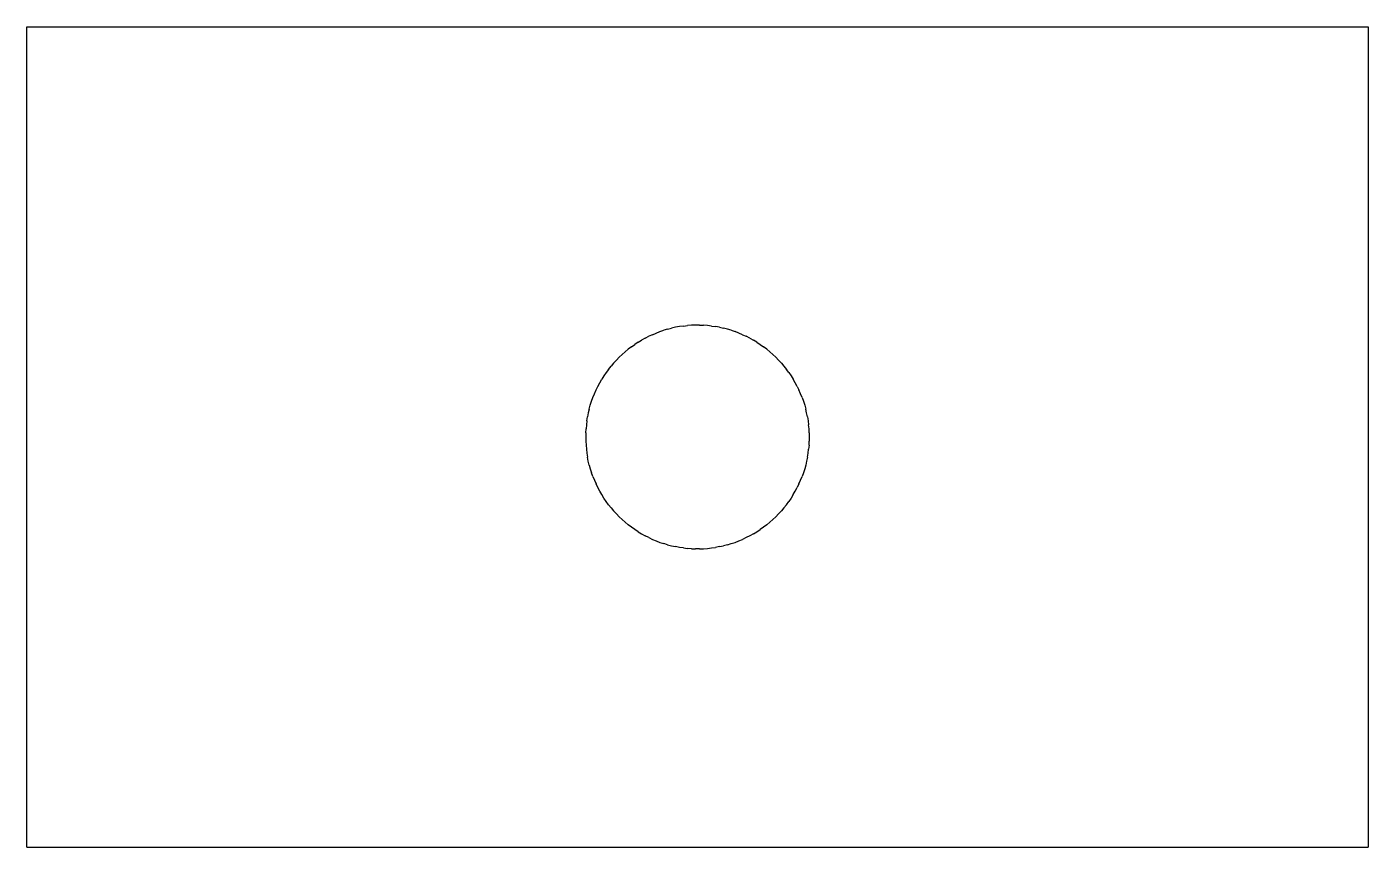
# Model space of a CAD drawing. Header units: metres. Extents: x 0.39 to 1.81, y 0.39 to 1.26.
import ezdxf

# ---------------------------------------------------------------- set-up
doc = ezdxf.new("R2010")
doc.units = ezdxf.units.M
doc.layers.add('CUT', color=7, linetype='Continuous')

msp = doc.modelspace()

# ---------------------------------------------------------------- linework, layer by layer
at = {"layer": 'CUT'}
for p, q in [((0.3937, 1.2598), (1.811, 1.2598)), ((0.3937, 0.3937), (0.3937, 1.2598)), ((1.811, 1.2598), (1.811, 0.3937)), ((1.0547, 0.9348), (1.0586, 0.9365)), ((1.0586, 0.9365), (1.0626, 0.938)), ((1.0626, 0.938), (1.0667, 0.9394)), ((1.0708, 0.9406), (1.0667, 0.9394)), ((1.0708, 0.9406), (1.0749, 0.9416)), ((1.0791, 0.9426), (1.0749, 0.9416)), ((1.0833, 0.9433), (1.0791, 0.9426)), ((1.0875, 0.9439), (1.0833, 0.9433)), ((1.0875, 0.9439), (1.0917, 0.9444)), ((1.096, 0.9447), (1.0917, 0.9444)), ((1.1002, 0.9449), (1.096, 0.9447)), ((1.1045, 0.9449), (1.1002, 0.9449)), ((1.1045, 0.9449), (1.1088, 0.9447)), ((1.113, 0.9444), (1.1088, 0.9447)), ((1.1172, 0.9439), (1.113, 0.9444)), ((1.1172, 0.9439), (1.1215, 0.9433)), ((1.1257, 0.9426), (1.1215, 0.9433)), ((1.1257, 0.9426), (1.1298, 0.9416)), ((1.134, 0.9406), (1.1298, 0.9416)), ((1.138, 0.9394), (1.134, 0.9406)), ((1.138, 0.9394), (1.1421, 0.938)), ((1.1461, 0.9365), (1.1421, 0.938)), ((1.15, 0.9348), (1.1461, 0.9365)), ((1.0326, 0.9221), (1.0292, 0.9195)), ((1.0326, 0.9221), (1.0361, 0.9245)), ((1.0397, 0.9269), (1.0361, 0.9245)), ((1.0397, 0.9269), (1.0433, 0.9291)), ((1.047, 0.9311), (1.0433, 0.9291)), ((1.047, 0.9311), (1.0508, 0.9331)), ((1.0547, 0.9348), (1.0508, 0.9331)), ((1.15, 0.9348), (1.1539, 0.9331)), ((1.1577, 0.9311), (1.1539, 0.9331)), ((1.1577, 0.9311), (1.1614, 0.9291)), ((1.1651, 0.9269), (1.1614, 0.9291)), ((1.1651, 0.9269), (1.1686, 0.9245)), ((1.1686, 0.9245), (1.1721, 0.9221)), ((1.1755, 0.9195), (1.1721, 0.9221)), ((1.0166, 0.908), (1.0137, 0.9048)), ((1.0196, 0.911), (1.0166, 0.908)), ((1.0196, 0.911), (1.0227, 0.914)), ((1.0227, 0.914), (1.0259, 0.9168)), ((1.0292, 0.9195), (1.0259, 0.9168)), ((1.1755, 0.9195), (1.1788, 0.9168)), ((1.182, 0.914), (1.1788, 0.9168)), ((1.1851, 0.911), (1.182, 0.914)), ((1.1851, 0.911), (1.1881, 0.908)), ((1.1881, 0.908), (1.191, 0.9048)), ((1.0058, 0.8948), (1.0034, 0.8913)), ((1.0083, 0.8982), (1.0058, 0.8948)), ((1.0083, 0.8982), (1.011, 0.9016)), ((1.0137, 0.9048), (1.011, 0.9016)), ((1.191, 0.9048), (1.1937, 0.9016)), ((1.1937, 0.9016), (1.1964, 0.8982)), ((1.1989, 0.8948), (1.1964, 0.8982)), ((1.1989, 0.8948), (1.2013, 0.8913)), ((0.9952, 0.8764), (0.997, 0.8802)), ((0.997, 0.8802), (0.999, 0.884)), ((0.999, 0.884), (1.0012, 0.8877)), ((1.0034, 0.8913), (1.0012, 0.8877)), ((1.2013, 0.8913), (1.2036, 0.8877)), ((1.2057, 0.884), (1.2036, 0.8877)), ((1.2077, 0.8802), (1.2057, 0.884)), ((1.2077, 0.8802), (1.2096, 0.8764)), ((0.9904, 0.8645), (0.9919, 0.8685)), ((0.9919, 0.8685), (0.9934, 0.8725)), ((0.9934, 0.8725), (0.9952, 0.8764)), ((1.2113, 0.8725), (1.2096, 0.8764)), ((1.2129, 0.8685), (1.2113, 0.8725)), ((1.2129, 0.8685), (1.2143, 0.8645)), ((0.987, 0.8522), (0.9862, 0.848)), ((0.988, 0.8563), (0.987, 0.8522)), ((0.988, 0.8563), (0.9891, 0.8604)), ((0.9891, 0.8604), (0.9904, 0.8645)), ((1.2143, 0.8645), (1.2156, 0.8604)), ((1.2156, 0.8604), (1.2167, 0.8563)), ((1.2177, 0.8522), (1.2167, 0.8563)), ((1.2186, 0.848), (1.2177, 0.8522)), ((0.9849, 0.8395), (0.9846, 0.8353)), ((0.9855, 0.8438), (0.9849, 0.8395)), ((0.9855, 0.8438), (0.9862, 0.848)), ((1.2186, 0.848), (1.2192, 0.8438)), ((1.2192, 0.8438), (1.2198, 0.8395)), ((1.2202, 0.8353), (1.2198, 0.8395)), ((0.9843, 0.831), (0.9846, 0.8353)), ((0.9843, 0.831), (0.9843, 0.8268)), ((0.9843, 0.8268), (0.9843, 0.8225)), ((0.9843, 0.8225), (0.9846, 0.8182)), ((1.2204, 0.831), (1.2202, 0.8353)), ((1.2202, 0.8182), (1.2204, 0.8225)), ((1.2204, 0.831), (1.2205, 0.8268)), ((1.2205, 0.8268), (1.2204, 0.8225)), ((0.9846, 0.8182), (0.9849, 0.814)), ((0.9849, 0.814), (0.9855, 0.8098)), ((0.9855, 0.8098), (0.9862, 0.8056)), ((1.2186, 0.8056), (1.2192, 0.8098)), ((1.2192, 0.8098), (1.2198, 0.814)), ((1.2202, 0.8182), (1.2198, 0.814)), ((0.987, 0.8014), (0.9862, 0.8056)), ((0.988, 0.7972), (0.987, 0.8014)), ((0.988, 0.7972), (0.9891, 0.7931)), ((1.2167, 0.7972), (1.2156, 0.7931)), ((1.2177, 0.8014), (1.2167, 0.7972)), ((1.2186, 0.8056), (1.2177, 0.8014)), ((0.9891, 0.7931), (0.9904, 0.7891)), ((0.9919, 0.785), (0.9904, 0.7891)), ((0.9919, 0.785), (0.9934, 0.7811)), ((0.9934, 0.7811), (0.9952, 0.7772)), ((1.2096, 0.7772), (1.2113, 0.7811)), ((1.2113, 0.7811), (1.2129, 0.785)), ((1.2143, 0.7891), (1.2129, 0.785)), ((1.2156, 0.7931), (1.2143, 0.7891)), ((0.997, 0.7733), (0.9952, 0.7772)), ((0.999, 0.7696), (0.997, 0.7733)), ((1.0012, 0.7659), (0.999, 0.7696)), ((1.0034, 0.7623), (1.0012, 0.7659)), ((1.2036, 0.7659), (1.2013, 0.7623)), ((1.2036, 0.7659), (1.2057, 0.7696)), ((1.2057, 0.7696), (1.2077, 0.7733)), ((1.2096, 0.7772), (1.2077, 0.7733)), ((1.0058, 0.7587), (1.0034, 0.7623)), ((1.0083, 0.7553), (1.0058, 0.7587)), ((1.0083, 0.7553), (1.011, 0.7519)), ((1.011, 0.7519), (1.0137, 0.7487)), ((1.1937, 0.7519), (1.191, 0.7487)), ((1.1964, 0.7553), (1.1937, 0.7519)), ((1.1964, 0.7553), (1.1989, 0.7587)), ((1.2013, 0.7623), (1.1989, 0.7587)), ((1.0166, 0.7455), (1.0137, 0.7487)), ((1.0196, 0.7425), (1.0166, 0.7455)), ((1.0196, 0.7425), (1.0227, 0.7396)), ((1.0227, 0.7396), (1.0259, 0.7368)), ((1.1788, 0.7368), (1.182, 0.7396)), ((1.182, 0.7396), (1.1851, 0.7425)), ((1.1881, 0.7455), (1.1851, 0.7425)), ((1.1881, 0.7455), (1.191, 0.7487)), ((1.0259, 0.7368), (1.0292, 0.7341)), ((1.0326, 0.7315), (1.0292, 0.7341)), ((1.0361, 0.729), (1.0326, 0.7315)), ((1.0397, 0.7267), (1.0361, 0.729)), ((1.0397, 0.7267), (1.0433, 0.7245)), ((1.0433, 0.7245), (1.047, 0.7224)), ((1.1614, 0.7245), (1.1577, 0.7224)), ((1.1614, 0.7245), (1.1651, 0.7267)), ((1.1651, 0.7267), (1.1686, 0.729)), ((1.1721, 0.7315), (1.1686, 0.729)), ((1.1755, 0.7341), (1.1721, 0.7315)), ((1.1788, 0.7368), (1.1755, 0.7341)), ((1.0508, 0.7205), (1.047, 0.7224)), ((1.0508, 0.7205), (1.0547, 0.7187)), ((1.0547, 0.7187), (1.0586, 0.717)), ((1.0586, 0.717), (1.0626, 0.7155)), ((1.0626, 0.7155), (1.0667, 0.7142)), ((1.0708, 0.713), (1.0667, 0.7142)), ((1.0708, 0.713), (1.0749, 0.7119)), ((1.0749, 0.7119), (1.0791, 0.711)), ((1.0833, 0.7102), (1.0791, 0.711)), ((1.0875, 0.7096), (1.0833, 0.7102)), ((1.0875, 0.7096), (1.0917, 0.7091)), ((1.096, 0.7088), (1.0917, 0.7091)), ((1.096, 0.7088), (1.1002, 0.7087)), ((1.1045, 0.7087), (1.1002, 0.7087)), ((1.1045, 0.7087), (1.1088, 0.7088)), ((1.1088, 0.7088), (1.113, 0.7091)), ((1.113, 0.7091), (1.1172, 0.7096)), ((1.1172, 0.7096), (1.1215, 0.7102)), ((1.1257, 0.711), (1.1215, 0.7102)), ((1.1257, 0.711), (1.1298, 0.7119)), ((1.134, 0.713), (1.1298, 0.7119)), ((1.134, 0.713), (1.138, 0.7142)), ((1.138, 0.7142), (1.1421, 0.7155)), ((1.1421, 0.7155), (1.1461, 0.717)), ((1.1461, 0.717), (1.15, 0.7187)), ((1.1539, 0.7205), (1.15, 0.7187)), ((1.1577, 0.7224), (1.1539, 0.7205)), ((0.3937, 0.3937), (1.811, 0.3937))]:
    msp.add_line(p, q, dxfattribs=at)

doc.saveas('drawing.dxf')
